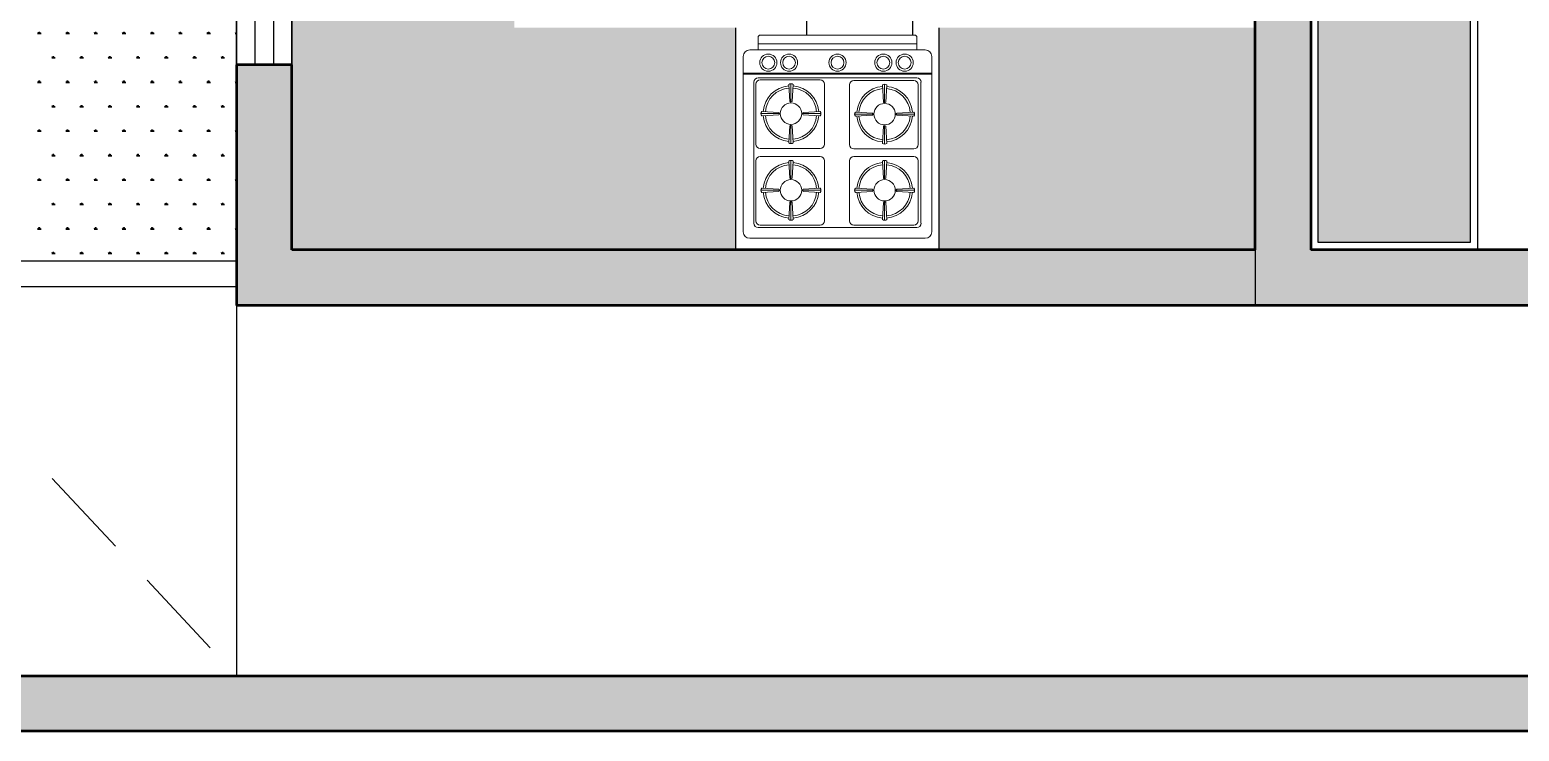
# Model space of a CAD drawing. Header units: millimetres. Extents: x 2999.9 to 3041.9, y 869.6 to 906.3.
# Drawn here: x 3006.212 to 3010.232, y 894.688 to 896.583 of the extents above; entities that cross this region are included whole.
import ezdxf

# ---------------------------------------------------------------- set-up
doc = ezdxf.new("R2010")
doc.units = ezdxf.units.MM
doc.linetypes.add('HIDDEN', pattern=[0.375, 0.25, -0.125])
doc.layers.add('EQUIPO', color=7, linetype='Continuous')
doc.layers.add('mori', color=166, linetype='Continuous', lineweight=30)

msp = doc.modelspace()

# ---------------------------------------------------------------- hatches: boundary and pattern name
h = msp.add_hatch(color=256)
h.dxf.hatch_style = 1
h.set_gradient(color1=(127, 63, 0), color2=(143, 71, 0), one_color=1, tint=0.28, name='CYLINDER')
h.paths.add_polyline_path([(3009.5192, 895.9882), (3009.5192, 896.5882), (3008.6659, 896.5882), (3008.6659, 895.9882)])
h.paths.add_polyline_path([(3008.1174, 895.9882), (3008.1174, 896.5882), (3007.5192, 896.5882), (3007.5192, 897.8455), (3006.9192, 897.8455), (3006.9192, 897.3375), (3006.9192, 896.4882), (3006.9192, 895.9882)])
h = msp.add_hatch(color=256)
h.dxf.hatch_style = 1
h.set_gradient(color1=(127, 63, 0), color2=(143, 71, 0), one_color=1, tint=0.28, name='CYLINDER')
h.paths.add_polyline_path([(3010.0992, 897.253), (3009.6892, 897.253), (3009.6892, 896.0082), (3010.0992, 896.0082)])

# ---------------------------------------------------------------- linework, layer by layer
at = {"color": 251, "linetype": 'Continuous'}
for p, q in [((3008.3092, 896.5682), (3008.3092, 898.7078)), ((3008.5949, 896.5682), (3008.5949, 898.7078))]:
    msp.add_line(p, q, dxfattribs=at)
at = {"color": 253, "linetype": 'HIDDEN', "lineweight": 0}
msp.add_line((3003.9692, 897.8375), (3006.7692, 894.8382), dxfattribs=at)
at = {"color": 41, "lineweight": 30}
for p, q in [((3006.7692, 897.3375), (3006.7692, 896.4882)), ((3006.9192, 897.3375), (3006.9192, 896.4882))]:
    msp.add_line(p, q, dxfattribs=at)
at = {"color": 4}
for p, q in [((3006.8192, 897.3375), (3006.8192, 896.4882)), ((3006.8692, 897.3375), (3006.8692, 896.4882))]:
    msp.add_line(p, q, dxfattribs=at)
for p, q in [((3009.6692, 895.9882), (3009.6692, 897.273)), ((3009.6892, 896.0082), (3009.6892, 897.253)), ((3010.0992, 897.253), (3010.0992, 896.0082)), ((3010.1192, 897.273), (3010.1192, 895.9882)), ((3008.1174, 895.9882), (3008.1174, 896.5882)), ((3008.6659, 895.9882), (3008.6659, 896.5882)), ((3010.0992, 896.0082), (3009.6892, 896.0082)), ((3009.5192, 895.9882), (3009.5192, 895.8382)), ((3010.1192, 895.9882), (3009.6692, 895.9882)), ((3006.7692, 895.8382), (3006.7692, 894.8382))]:
    msp.add_line(p, q)
at = {"color": 76, "linetype": 'Continuous'}
for p, q in [((3006.2327, 896.5725), (3006.2423, 896.5725)), ((3006.2351, 896.5725), (3006.2336, 896.5752)), ((3006.2363, 896.5725), (3006.2363, 896.5764)), ((3006.2375, 896.5725), (3006.2375, 896.5773)), ((3006.2387, 896.5725), (3006.2387, 896.5764)), ((3006.2399, 896.5725), (3006.2414, 896.5752)), ((3006.3089, 896.5725), (3006.3185, 896.5725)), ((3006.3113, 896.5725), (3006.3098, 896.5752)), ((3006.3125, 896.5725), (3006.3125, 896.5764)), ((3006.3137, 896.5725), (3006.3137, 896.5773)), ((3006.3149, 896.5725), (3006.3149, 896.5764)), ((3006.3161, 896.5725), (3006.3176, 896.5752)), ((3006.3851, 896.5725), (3006.3947, 896.5725)), ((3006.3875, 896.5725), (3006.386, 896.5752)), ((3006.3887, 896.5725), (3006.3887, 896.5764)), ((3006.3899, 896.5725), (3006.3899, 896.5773)), ((3006.3911, 896.5725), (3006.3911, 896.5764)), ((3006.3923, 896.5725), (3006.3938, 896.5752)), ((3006.4613, 896.5725), (3006.4709, 896.5725)), ((3006.4637, 896.5725), (3006.4622, 896.5752)), ((3006.4649, 896.5725), (3006.4649, 896.5764)), ((3006.4661, 896.5725), (3006.4661, 896.5773)), ((3006.4673, 896.5725), (3006.4673, 896.5764)), ((3006.4685, 896.5725), (3006.47, 896.5752)), ((3006.5375, 896.5725), (3006.5471, 896.5725)), ((3006.5399, 896.5725), (3006.5384, 896.5752)), ((3006.5411, 896.5725), (3006.5411, 896.5764)), ((3006.5423, 896.5725), (3006.5423, 896.5773)), ((3006.5435, 896.5725), (3006.5435, 896.5764)), ((3006.5447, 896.5725), (3006.5462, 896.5752)), ((3006.6137, 896.5725), (3006.6233, 896.5725)), ((3006.6161, 896.5725), (3006.6146, 896.5752)), ((3006.6173, 896.5725), (3006.6173, 896.5764)), ((3006.6185, 896.5725), (3006.6185, 896.5773)), ((3006.6197, 896.5725), (3006.6197, 896.5764)), ((3006.6209, 896.5725), (3006.6224, 896.5752)), ((3006.6899, 896.5725), (3006.6995, 896.5725)), ((3006.6923, 896.5725), (3006.6908, 896.5752)), ((3006.6935, 896.5725), (3006.6935, 896.5764)), ((3006.6947, 896.5725), (3006.6947, 896.5773)), ((3006.6959, 896.5725), (3006.6959, 896.5764)), ((3006.6971, 896.5725), (3006.6986, 896.5752)), ((3006.7661, 896.5725), (3006.7692, 896.5725)), ((3006.7685, 896.5725), (3006.767, 896.5752)), ((3006.2708, 896.5066), (3006.2804, 896.5066)), ((3006.2732, 896.5066), (3006.2717, 896.5092)), ((3006.2744, 896.5066), (3006.2744, 896.5104)), ((3006.2756, 896.5066), (3006.2756, 896.5113)), ((3006.2768, 896.5066), (3006.2768, 896.5104)), ((3006.278, 896.5066), (3006.2795, 896.5092)), ((3006.347, 896.5066), (3006.3566, 896.5066)), ((3006.3494, 896.5066), (3006.3479, 896.5092)), ((3006.3506, 896.5066), (3006.3506, 896.5104)), ((3006.3518, 896.5066), (3006.3518, 896.5113)), ((3006.353, 896.5066), (3006.353, 896.5104)), ((3006.3542, 896.5066), (3006.3557, 896.5092)), ((3006.4232, 896.5066), (3006.4328, 896.5066)), ((3006.4256, 896.5066), (3006.4241, 896.5092)), ((3006.4268, 896.5066), (3006.4268, 896.5104)), ((3006.428, 896.5066), (3006.428, 896.5113)), ((3006.4292, 896.5066), (3006.4292, 896.5104)), ((3006.4304, 896.5066), (3006.4319, 896.5092)), ((3006.4994, 896.5066), (3006.509, 896.5066)), ((3006.5018, 896.5066), (3006.5003, 896.5092)), ((3006.503, 896.5066), (3006.503, 896.5104)), ((3006.5042, 896.5066), (3006.5042, 896.5113)), ((3006.5054, 896.5066), (3006.5054, 896.5104)), ((3006.5066, 896.5066), (3006.5081, 896.5092)), ((3006.5756, 896.5066), (3006.5852, 896.5066)), ((3006.578, 896.5066), (3006.5765, 896.5092)), ((3006.5792, 896.5066), (3006.5792, 896.5104)), ((3006.5804, 896.5066), (3006.5804, 896.5113)), ((3006.5816, 896.5066), (3006.5816, 896.5104)), ((3006.5828, 896.5066), (3006.5843, 896.5092)), ((3006.6518, 896.5066), (3006.6614, 896.5066)), ((3006.6542, 896.5066), (3006.6527, 896.5092)), ((3006.6554, 896.5066), (3006.6554, 896.5104)), ((3006.6566, 896.5066), (3006.6566, 896.5113)), ((3006.6578, 896.5066), (3006.6578, 896.5104)), ((3006.659, 896.5066), (3006.6605, 896.5092)), ((3006.728, 896.5066), (3006.7376, 896.5066)), ((3006.7304, 896.5066), (3006.7289, 896.5092)), ((3006.7316, 896.5066), (3006.7316, 896.5104)), ((3006.7328, 896.5066), (3006.7328, 896.5113)), ((3006.734, 896.5066), (3006.734, 896.5104)), ((3006.7352, 896.5066), (3006.7367, 896.5092)), ((3006.2327, 896.4406), (3006.2423, 896.4406)), ((3006.2351, 896.4406), (3006.2336, 896.4432)), ((3006.2363, 896.4406), (3006.2363, 896.4444)), ((3006.2375, 896.4406), (3006.2375, 896.4453)), ((3006.2387, 896.4406), (3006.2387, 896.4444)), ((3006.2399, 896.4406), (3006.2414, 896.4432)), ((3006.3089, 896.4406), (3006.3185, 896.4406)), ((3006.3113, 896.4406), (3006.3098, 896.4432)), ((3006.3125, 896.4406), (3006.3125, 896.4444)), ((3006.3137, 896.4406), (3006.3137, 896.4453)), ((3006.3149, 896.4406), (3006.3149, 896.4444)), ((3006.3161, 896.4406), (3006.3176, 896.4432)), ((3006.3851, 896.4406), (3006.3947, 896.4406)), ((3006.3875, 896.4406), (3006.386, 896.4432)), ((3006.3887, 896.4406), (3006.3887, 896.4444)), ((3006.3899, 896.4406), (3006.3899, 896.4453)), ((3006.3911, 896.4406), (3006.3911, 896.4444)), ((3006.3923, 896.4406), (3006.3938, 896.4432)), ((3006.4613, 896.4406), (3006.4709, 896.4406)), ((3006.4637, 896.4406), (3006.4622, 896.4432)), ((3006.4649, 896.4406), (3006.4649, 896.4444)), ((3006.4661, 896.4406), (3006.4661, 896.4453)), ((3006.4673, 896.4406), (3006.4673, 896.4444)), ((3006.4685, 896.4406), (3006.47, 896.4432)), ((3006.5375, 896.4406), (3006.5471, 896.4406)), ((3006.5399, 896.4406), (3006.5384, 896.4432)), ((3006.5411, 896.4406), (3006.5411, 896.4444)), ((3006.5423, 896.4406), (3006.5423, 896.4453)), ((3006.5435, 896.4406), (3006.5435, 896.4444)), ((3006.5447, 896.4406), (3006.5462, 896.4432)), ((3006.6137, 896.4406), (3006.6233, 896.4406)), ((3006.6161, 896.4406), (3006.6146, 896.4432)), ((3006.6173, 896.4406), (3006.6173, 896.4444)), ((3006.6185, 896.4406), (3006.6185, 896.4453)), ((3006.6197, 896.4406), (3006.6197, 896.4444)), ((3006.6209, 896.4406), (3006.6224, 896.4432)), ((3006.6899, 896.4406), (3006.6995, 896.4406)), ((3006.6923, 896.4406), (3006.6908, 896.4432)), ((3006.6935, 896.4406), (3006.6935, 896.4444)), ((3006.6947, 896.4406), (3006.6947, 896.4453)), ((3006.6959, 896.4406), (3006.6959, 896.4444)), ((3006.6971, 896.4406), (3006.6986, 896.4432)), ((3006.7661, 896.4406), (3006.7692, 896.4406)), ((3006.7685, 896.4406), (3006.767, 896.4432)), ((3006.2708, 896.3746), (3006.2804, 896.3746)), ((3006.2732, 896.3746), (3006.2717, 896.3772)), ((3006.2744, 896.3746), (3006.2744, 896.3784)), ((3006.2756, 896.3746), (3006.2756, 896.3793)), ((3006.2768, 896.3746), (3006.2768, 896.3784)), ((3006.278, 896.3746), (3006.2795, 896.3772)), ((3006.347, 896.3746), (3006.3566, 896.3746)), ((3006.3494, 896.3746), (3006.3479, 896.3772)), ((3006.3506, 896.3746), (3006.3506, 896.3784)), ((3006.3518, 896.3746), (3006.3518, 896.3793)), ((3006.353, 896.3746), (3006.353, 896.3784)), ((3006.3542, 896.3746), (3006.3557, 896.3772)), ((3006.4232, 896.3746), (3006.4328, 896.3746)), ((3006.4256, 896.3746), (3006.4241, 896.3772)), ((3006.4268, 896.3746), (3006.4268, 896.3784)), ((3006.428, 896.3746), (3006.428, 896.3793)), ((3006.4292, 896.3746), (3006.4292, 896.3784)), ((3006.4304, 896.3746), (3006.4319, 896.3772)), ((3006.4994, 896.3746), (3006.509, 896.3746)), ((3006.5018, 896.3746), (3006.5003, 896.3772)), ((3006.503, 896.3746), (3006.503, 896.3784)), ((3006.5042, 896.3746), (3006.5042, 896.3793)), ((3006.5054, 896.3746), (3006.5054, 896.3784)), ((3006.5066, 896.3746), (3006.5081, 896.3772)), ((3006.5756, 896.3746), (3006.5852, 896.3746)), ((3006.578, 896.3746), (3006.5765, 896.3772)), ((3006.5792, 896.3746), (3006.5792, 896.3784)), ((3006.5804, 896.3746), (3006.5804, 896.3793)), ((3006.5816, 896.3746), (3006.5816, 896.3784)), ((3006.5828, 896.3746), (3006.5843, 896.3772)), ((3006.6518, 896.3746), (3006.6614, 896.3746)), ((3006.6542, 896.3746), (3006.6527, 896.3772)), ((3006.6554, 896.3746), (3006.6554, 896.3784)), ((3006.6566, 896.3746), (3006.6566, 896.3793)), ((3006.6578, 896.3746), (3006.6578, 896.3784)), ((3006.659, 896.3746), (3006.6605, 896.3772)), ((3006.728, 896.3746), (3006.7376, 896.3746)), ((3006.7304, 896.3746), (3006.7289, 896.3772)), ((3006.7316, 896.3746), (3006.7316, 896.3784)), ((3006.7328, 896.3746), (3006.7328, 896.3793)), ((3006.734, 896.3746), (3006.734, 896.3784)), ((3006.7352, 896.3746), (3006.7367, 896.3772)), ((3006.2327, 896.3086), (3006.2423, 896.3086)), ((3006.2351, 896.3086), (3006.2336, 896.3112)), ((3006.2363, 896.3086), (3006.2363, 896.3124)), ((3006.2375, 896.3086), (3006.2375, 896.3133)), ((3006.2387, 896.3086), (3006.2387, 896.3124)), ((3006.2399, 896.3086), (3006.2414, 896.3112)), ((3006.3089, 896.3086), (3006.3185, 896.3086)), ((3006.3113, 896.3086), (3006.3098, 896.3112)), ((3006.3125, 896.3086), (3006.3125, 896.3124)), ((3006.3137, 896.3086), (3006.3137, 896.3133)), ((3006.3149, 896.3086), (3006.3149, 896.3124)), ((3006.3161, 896.3086), (3006.3176, 896.3112)), ((3006.3851, 896.3086), (3006.3947, 896.3086)), ((3006.3875, 896.3086), (3006.386, 896.3112)), ((3006.3887, 896.3086), (3006.3887, 896.3124)), ((3006.3899, 896.3086), (3006.3899, 896.3133)), ((3006.3911, 896.3086), (3006.3911, 896.3124)), ((3006.3923, 896.3086), (3006.3938, 896.3112)), ((3006.4613, 896.3086), (3006.4709, 896.3086)), ((3006.4637, 896.3086), (3006.4622, 896.3112)), ((3006.4649, 896.3086), (3006.4649, 896.3124)), ((3006.4661, 896.3086), (3006.4661, 896.3133)), ((3006.4673, 896.3086), (3006.4673, 896.3124)), ((3006.4685, 896.3086), (3006.47, 896.3112)), ((3006.5375, 896.3086), (3006.5471, 896.3086)), ((3006.5399, 896.3086), (3006.5384, 896.3112)), ((3006.5411, 896.3086), (3006.5411, 896.3124)), ((3006.5423, 896.3086), (3006.5423, 896.3133)), ((3006.5435, 896.3086), (3006.5435, 896.3124)), ((3006.5447, 896.3086), (3006.5462, 896.3112)), ((3006.6137, 896.3086), (3006.6233, 896.3086)), ((3006.6161, 896.3086), (3006.6146, 896.3112)), ((3006.6173, 896.3086), (3006.6173, 896.3124)), ((3006.6185, 896.3086), (3006.6185, 896.3133)), ((3006.6197, 896.3086), (3006.6197, 896.3124)), ((3006.6209, 896.3086), (3006.6224, 896.3112)), ((3006.6899, 896.3086), (3006.6995, 896.3086)), ((3006.6923, 896.3086), (3006.6908, 896.3112)), ((3006.6935, 896.3086), (3006.6935, 896.3124)), ((3006.6947, 896.3086), (3006.6947, 896.3133)), ((3006.6959, 896.3086), (3006.6959, 896.3124)), ((3006.6971, 896.3086), (3006.6986, 896.3112)), ((3006.7661, 896.3086), (3006.7692, 896.3086)), ((3006.7685, 896.3086), (3006.767, 896.3112)), ((3006.2708, 896.2426), (3006.2804, 896.2426)), ((3006.2732, 896.2426), (3006.2717, 896.2452)), ((3006.2744, 896.2426), (3006.2744, 896.2464)), ((3006.2756, 896.2426), (3006.2756, 896.2474)), ((3006.2768, 896.2426), (3006.2768, 896.2464)), ((3006.278, 896.2426), (3006.2795, 896.2452)), ((3006.347, 896.2426), (3006.3566, 896.2426)), ((3006.3494, 896.2426), (3006.3479, 896.2452)), ((3006.3506, 896.2426), (3006.3506, 896.2464)), ((3006.3518, 896.2426), (3006.3518, 896.2474)), ((3006.353, 896.2426), (3006.353, 896.2464)), ((3006.3542, 896.2426), (3006.3557, 896.2452)), ((3006.4232, 896.2426), (3006.4328, 896.2426)), ((3006.4256, 896.2426), (3006.4241, 896.2452)), ((3006.4268, 896.2426), (3006.4268, 896.2464)), ((3006.428, 896.2426), (3006.428, 896.2474)), ((3006.4292, 896.2426), (3006.4292, 896.2464)), ((3006.4304, 896.2426), (3006.4319, 896.2452)), ((3006.4994, 896.2426), (3006.509, 896.2426)), ((3006.5018, 896.2426), (3006.5003, 896.2452)), ((3006.503, 896.2426), (3006.503, 896.2464)), ((3006.5042, 896.2426), (3006.5042, 896.2474)), ((3006.5054, 896.2426), (3006.5054, 896.2464)), ((3006.5066, 896.2426), (3006.5081, 896.2452)), ((3006.5756, 896.2426), (3006.5852, 896.2426)), ((3006.578, 896.2426), (3006.5765, 896.2452)), ((3006.5792, 896.2426), (3006.5792, 896.2464)), ((3006.5804, 896.2426), (3006.5804, 896.2474)), ((3006.5816, 896.2426), (3006.5816, 896.2464)), ((3006.5828, 896.2426), (3006.5843, 896.2452)), ((3006.6518, 896.2426), (3006.6614, 896.2426)), ((3006.6542, 896.2426), (3006.6527, 896.2452)), ((3006.6554, 896.2426), (3006.6554, 896.2464)), ((3006.6566, 896.2426), (3006.6566, 896.2474)), ((3006.6578, 896.2426), (3006.6578, 896.2464)), ((3006.659, 896.2426), (3006.6605, 896.2452)), ((3006.728, 896.2426), (3006.7376, 896.2426)), ((3006.7304, 896.2426), (3006.7289, 896.2452)), ((3006.7316, 896.2426), (3006.7316, 896.2464)), ((3006.7328, 896.2426), (3006.7328, 896.2474)), ((3006.734, 896.2426), (3006.734, 896.2464)), ((3006.7352, 896.2426), (3006.7367, 896.2452)), ((3006.2327, 896.1766), (3006.2423, 896.1766)), ((3006.2351, 896.1766), (3006.2336, 896.1792)), ((3006.2363, 896.1766), (3006.2363, 896.1804)), ((3006.2375, 896.1766), (3006.2375, 896.1814)), ((3006.2387, 896.1766), (3006.2387, 896.1804)), ((3006.2399, 896.1766), (3006.2414, 896.1792)), ((3006.3089, 896.1766), (3006.3185, 896.1766)), ((3006.3113, 896.1766), (3006.3098, 896.1792)), ((3006.3125, 896.1766), (3006.3125, 896.1804)), ((3006.3137, 896.1766), (3006.3137, 896.1814)), ((3006.3149, 896.1766), (3006.3149, 896.1804)), ((3006.3161, 896.1766), (3006.3176, 896.1792)), ((3006.3851, 896.1766), (3006.3947, 896.1766)), ((3006.3875, 896.1766), (3006.386, 896.1792)), ((3006.3887, 896.1766), (3006.3887, 896.1804)), ((3006.3899, 896.1766), (3006.3899, 896.1814)), ((3006.3911, 896.1766), (3006.3911, 896.1804)), ((3006.3923, 896.1766), (3006.3938, 896.1792)), ((3006.4613, 896.1766), (3006.4709, 896.1766)), ((3006.4637, 896.1766), (3006.4622, 896.1792)), ((3006.4649, 896.1766), (3006.4649, 896.1804)), ((3006.4661, 896.1766), (3006.4661, 896.1814)), ((3006.4673, 896.1766), (3006.4673, 896.1804)), ((3006.4685, 896.1766), (3006.47, 896.1792)), ((3006.5375, 896.1766), (3006.5471, 896.1766)), ((3006.5399, 896.1766), (3006.5384, 896.1792)), ((3006.5411, 896.1766), (3006.5411, 896.1804)), ((3006.5423, 896.1766), (3006.5423, 896.1814)), ((3006.5435, 896.1766), (3006.5435, 896.1804)), ((3006.5447, 896.1766), (3006.5462, 896.1792)), ((3006.6137, 896.1766), (3006.6233, 896.1766)), ((3006.6161, 896.1766), (3006.6146, 896.1792)), ((3006.6173, 896.1766), (3006.6173, 896.1804)), ((3006.6185, 896.1766), (3006.6185, 896.1814)), ((3006.6197, 896.1766), (3006.6197, 896.1804)), ((3006.6209, 896.1766), (3006.6224, 896.1792)), ((3006.6899, 896.1766), (3006.6995, 896.1766)), ((3006.6923, 896.1766), (3006.6908, 896.1792)), ((3006.6935, 896.1766), (3006.6935, 896.1804)), ((3006.6947, 896.1766), (3006.6947, 896.1814)), ((3006.6959, 896.1766), (3006.6959, 896.1804)), ((3006.6971, 896.1766), (3006.6986, 896.1792)), ((3006.7661, 896.1766), (3006.7692, 896.1766)), ((3006.7685, 896.1766), (3006.767, 896.1792)), ((3006.2756, 896.1106), (3006.2756, 896.1154)), ((3006.3518, 896.1106), (3006.3518, 896.1154)), ((3006.428, 896.1106), (3006.428, 896.1154)), ((3006.5042, 896.1106), (3006.5042, 896.1154)), ((3006.5804, 896.1106), (3006.5804, 896.1154)), ((3006.6566, 896.1106), (3006.6566, 896.1154)), ((3006.7328, 896.1106), (3006.7328, 896.1154)), ((3006.2708, 896.1106), (3006.2804, 896.1106)), ((3006.2732, 896.1106), (3006.2717, 896.1132)), ((3006.2744, 896.1106), (3006.2744, 896.1144)), ((3006.2768, 896.1106), (3006.2768, 896.1144)), ((3006.278, 896.1106), (3006.2795, 896.1133)), ((3006.347, 896.1106), (3006.3566, 896.1106)), ((3006.3494, 896.1106), (3006.3479, 896.1132)), ((3006.3506, 896.1106), (3006.3506, 896.1144)), ((3006.353, 896.1106), (3006.353, 896.1144)), ((3006.3542, 896.1106), (3006.3557, 896.1133)), ((3006.4232, 896.1106), (3006.4328, 896.1106)), ((3006.4256, 896.1106), (3006.4241, 896.1132)), ((3006.4268, 896.1106), (3006.4268, 896.1144)), ((3006.4292, 896.1106), (3006.4292, 896.1144)), ((3006.4304, 896.1106), (3006.4319, 896.1133)), ((3006.4994, 896.1106), (3006.509, 896.1106)), ((3006.5018, 896.1106), (3006.5003, 896.1132)), ((3006.503, 896.1106), (3006.503, 896.1144)), ((3006.5054, 896.1106), (3006.5054, 896.1144)), ((3006.5066, 896.1106), (3006.5081, 896.1133)), ((3006.5756, 896.1106), (3006.5852, 896.1106)), ((3006.578, 896.1106), (3006.5765, 896.1132)), ((3006.5792, 896.1106), (3006.5792, 896.1144)), ((3006.5816, 896.1106), (3006.5816, 896.1144)), ((3006.5828, 896.1106), (3006.5843, 896.1133)), ((3006.6518, 896.1106), (3006.6614, 896.1106)), ((3006.6542, 896.1106), (3006.6527, 896.1132)), ((3006.6554, 896.1106), (3006.6554, 896.1144)), ((3006.6578, 896.1106), (3006.6578, 896.1144)), ((3006.659, 896.1106), (3006.6605, 896.1133)), ((3006.728, 896.1106), (3006.7376, 896.1106)), ((3006.7304, 896.1106), (3006.7289, 896.1132)), ((3006.7316, 896.1106), (3006.7316, 896.1144)), ((3006.734, 896.1106), (3006.734, 896.1144)), ((3006.7352, 896.1106), (3006.7367, 896.1133)), ((3006.2327, 896.0446), (3006.2423, 896.0446)), ((3006.2351, 896.0446), (3006.2336, 896.0473)), ((3006.2363, 896.0446), (3006.2363, 896.0484)), ((3006.2375, 896.0446), (3006.2375, 896.0494)), ((3006.2387, 896.0446), (3006.2387, 896.0484)), ((3006.2399, 896.0446), (3006.2414, 896.0473)), ((3006.3089, 896.0446), (3006.3185, 896.0446)), ((3006.3113, 896.0446), (3006.3098, 896.0473)), ((3006.3125, 896.0446), (3006.3125, 896.0484)), ((3006.3137, 896.0446), (3006.3137, 896.0494)), ((3006.3149, 896.0446), (3006.3149, 896.0484)), ((3006.3161, 896.0446), (3006.3176, 896.0473)), ((3006.3851, 896.0446), (3006.3947, 896.0446)), ((3006.3875, 896.0446), (3006.386, 896.0473)), ((3006.3887, 896.0446), (3006.3887, 896.0484)), ((3006.3899, 896.0446), (3006.3899, 896.0494)), ((3006.3911, 896.0446), (3006.3911, 896.0484)), ((3006.3923, 896.0446), (3006.3938, 896.0473)), ((3006.4613, 896.0446), (3006.4709, 896.0446)), ((3006.4637, 896.0446), (3006.4622, 896.0473)), ((3006.4649, 896.0446), (3006.4649, 896.0484)), ((3006.4661, 896.0446), (3006.4661, 896.0494)), ((3006.4673, 896.0446), (3006.4673, 896.0484)), ((3006.4685, 896.0446), (3006.47, 896.0473)), ((3006.5375, 896.0446), (3006.5471, 896.0446)), ((3006.5399, 896.0446), (3006.5384, 896.0473)), ((3006.5411, 896.0446), (3006.5411, 896.0484)), ((3006.5423, 896.0446), (3006.5423, 896.0494)), ((3006.5435, 896.0446), (3006.5435, 896.0484)), ((3006.5447, 896.0446), (3006.5462, 896.0473)), ((3006.6137, 896.0446), (3006.6233, 896.0446)), ((3006.6161, 896.0446), (3006.6146, 896.0473)), ((3006.6173, 896.0446), (3006.6173, 896.0484)), ((3006.6185, 896.0446), (3006.6185, 896.0494)), ((3006.6197, 896.0446), (3006.6197, 896.0484)), ((3006.6209, 896.0446), (3006.6224, 896.0473)), ((3006.6899, 896.0446), (3006.6995, 896.0446)), ((3006.6923, 896.0446), (3006.6908, 896.0473)), ((3006.6935, 896.0446), (3006.6935, 896.0484)), ((3006.6947, 896.0446), (3006.6947, 896.0494)), ((3006.6959, 896.0446), (3006.6959, 896.0484)), ((3006.6971, 896.0446), (3006.6986, 896.0473)), ((3006.7661, 896.0446), (3006.7692, 896.0446)), ((3006.7685, 896.0446), (3006.767, 896.0473)), ((3006.2708, 895.9786), (3006.2804, 895.9786)), ((3006.2732, 895.9786), (3006.2717, 895.9813)), ((3006.2744, 895.9786), (3006.2744, 895.9824)), ((3006.2756, 895.9786), (3006.2756, 895.9834)), ((3006.2768, 895.9786), (3006.2768, 895.9824)), ((3006.278, 895.9786), (3006.2795, 895.9813)), ((3006.347, 895.9786), (3006.3566, 895.9786)), ((3006.3494, 895.9786), (3006.3479, 895.9813)), ((3006.3506, 895.9786), (3006.3506, 895.9824)), ((3006.3518, 895.9786), (3006.3518, 895.9834)), ((3006.353, 895.9786), (3006.353, 895.9824)), ((3006.3542, 895.9786), (3006.3557, 895.9813)), ((3006.4232, 895.9786), (3006.4328, 895.9786)), ((3006.4256, 895.9786), (3006.4241, 895.9813)), ((3006.4268, 895.9786), (3006.4268, 895.9824)), ((3006.428, 895.9786), (3006.428, 895.9834)), ((3006.4292, 895.9786), (3006.4292, 895.9824)), ((3006.4304, 895.9786), (3006.4319, 895.9813)), ((3006.4994, 895.9786), (3006.509, 895.9786)), ((3006.5018, 895.9786), (3006.5003, 895.9813)), ((3006.503, 895.9786), (3006.503, 895.9824)), ((3006.5042, 895.9786), (3006.5042, 895.9834)), ((3006.5054, 895.9786), (3006.5054, 895.9824)), ((3006.5066, 895.9786), (3006.5081, 895.9813)), ((3006.5756, 895.9786), (3006.5852, 895.9786)), ((3006.578, 895.9786), (3006.5765, 895.9813)), ((3006.5792, 895.9786), (3006.5792, 895.9824)), ((3006.5804, 895.9786), (3006.5804, 895.9834)), ((3006.5816, 895.9786), (3006.5816, 895.9824)), ((3006.5828, 895.9786), (3006.5843, 895.9813)), ((3006.6518, 895.9786), (3006.6614, 895.9786)), ((3006.6542, 895.9786), (3006.6527, 895.9813)), ((3006.6554, 895.9786), (3006.6554, 895.9824)), ((3006.6566, 895.9786), (3006.6566, 895.9834)), ((3006.6578, 895.9786), (3006.6578, 895.9824)), ((3006.659, 895.9786), (3006.6605, 895.9813)), ((3006.728, 895.9786), (3006.7376, 895.9786)), ((3006.7304, 895.9786), (3006.7289, 895.9813)), ((3006.7316, 895.9786), (3006.7316, 895.9824)), ((3006.7328, 895.9786), (3006.7328, 895.9834)), ((3006.734, 895.9786), (3006.734, 895.9824)), ((3006.7352, 895.9786), (3006.7367, 895.9813))]:
    msp.add_line(p, q, dxfattribs=at)
at = {"color": 30}
for p, q in [((3006.7692, 895.9582), (3003.8192, 895.9582)), ((3006.7692, 895.8882), (3003.8192, 895.8882))]:
    msp.add_line(p, q, dxfattribs=at)
at = {"linetype": 'Continuous'}
for points in [[(3009.5192, 895.8382), (3009.5192, 897.423), (3009.6692, 895.8382)], [(3009.6692, 895.8382), (3009.5192, 897.423), (3009.6692, 895.9882)], [(3009.6692, 895.9882), (3009.5192, 897.423), (3009.6692, 897.273)], [(3006.7692, 895.8382), (3006.7692, 896.4882), (3006.9192, 895.8382)], [(3006.9192, 895.9882), (3006.7692, 896.4882), (3006.9192, 896.4882)], [(3006.9192, 895.8382), (3006.7692, 896.4882), (3006.9192, 895.9882)], [(3006.9192, 895.8382), (3006.9192, 895.9882), (3009.5192, 895.8382)], [(3009.5192, 895.8382), (3006.9192, 895.9882), (3009.5192, 895.9882)], [(3009.6692, 895.8382), (3009.6692, 895.9882), (3012.5692, 895.8382)], [(3012.5692, 895.8382), (3009.6692, 895.9882), (3012.5692, 895.9882)], [(3003.8192, 894.6882), (3003.8192, 894.8382), (3024.4192, 894.6882)], [(3024.4192, 894.6882), (3003.8192, 894.8382), (3024.4192, 894.8382)]]:
    msp.add_solid(points, dxfattribs=at)
at = {"layer": 'EQUIPO', "color": 7, "lineweight": 0}
for p, q in [((3008.1774, 896.5624), (3008.1774, 896.5281)), ((3008.6001, 896.5682), (3008.1832, 896.5682)), ((3008.6059, 896.5281), (3008.6059, 896.5624)), ((3008.1547, 896.5281), (3008.6286, 896.5281)), ((3008.6059, 896.5451), (3008.1774, 896.5451)), ((3008.1374, 896.0369), (3008.1374, 896.5108)), ((3008.6459, 896.5108), (3008.6459, 896.0369)), ((3008.6459, 896.4653), (3008.1374, 896.4653)), ((3008.6459, 896.4624), (3008.1374, 896.4624)), ((3008.1663, 896.06), (3008.1663, 896.4414)), ((3008.1778, 896.453), (3008.6055, 896.453)), ((3008.1831, 896.4472), (3008.3449, 896.4472)), ((3008.2661, 896.4351), (3008.2661, 896.4371)), ((3008.4358, 896.4458), (3008.5976, 896.4458)), ((3008.617, 896.4414), (3008.617, 896.06)), ((3008.1715, 896.2739), (3008.1715, 896.4357)), ((3008.2603, 896.4351), (3008.2632, 896.3889)), ((3008.2661, 896.4351), (3008.2661, 896.3874)), ((3008.2718, 896.4351), (3008.269, 896.3889)), ((3008.3564, 896.2739), (3008.3564, 896.4357)), ((3008.4242, 896.2725), (3008.4242, 896.4343)), ((3008.513, 896.4337), (3008.5159, 896.3875)), ((3008.5188, 896.4337), (3008.5188, 896.4357)), ((3008.5188, 896.4337), (3008.5188, 896.386)), ((3008.5246, 896.4337), (3008.5217, 896.3875)), ((3008.6092, 896.2725), (3008.6092, 896.4343)), ((3008.1871, 896.3562), (3008.1852, 896.3562)), ((3008.1871, 896.3619), (3008.2334, 896.3591)), ((3008.1871, 896.3562), (3008.2349, 896.3562)), ((3008.345, 896.3562), (3008.2973, 896.3562)), ((3008.345, 896.3619), (3008.2988, 896.3591)), ((3008.345, 896.3562), (3008.347, 896.3562)), ((3008.4399, 896.3606), (3008.4861, 896.3577)), ((3008.5977, 896.3606), (3008.5515, 896.3577)), ((3008.1871, 896.3504), (3008.2334, 896.3533)), ((3008.2603, 896.2772), (3008.2632, 896.3235)), ((3008.2661, 896.2772), (3008.2661, 896.325)), ((3008.2718, 896.2772), (3008.269, 896.3235)), ((3008.345, 896.3504), (3008.2988, 896.3533)), ((3008.4399, 896.3548), (3008.4379, 896.3548)), ((3008.4399, 896.3548), (3008.4876, 896.3548)), ((3008.4399, 896.349), (3008.4861, 896.3519)), ((3008.513, 896.2759), (3008.5159, 896.3221)), ((3008.5188, 896.2759), (3008.5188, 896.3236)), ((3008.5246, 896.2759), (3008.5217, 896.3221)), ((3008.5977, 896.3548), (3008.55, 896.3548)), ((3008.5977, 896.349), (3008.5515, 896.3519)), ((3008.5977, 896.3548), (3008.5997, 896.3548)), ((3008.2661, 896.2772), (3008.2661, 896.2753)), ((3008.5188, 896.2759), (3008.5188, 896.2739)), ((3008.1831, 896.2623), (3008.3449, 896.2623)), ((3008.1831, 896.2403), (3008.3449, 896.2403)), ((3008.4358, 896.2609), (3008.5976, 896.2609)), ((3008.4358, 896.2403), (3008.5976, 896.2403)), ((3008.1715, 896.0669), (3008.1715, 896.2287)), ((3008.2603, 896.2281), (3008.2632, 896.1819)), ((3008.2661, 896.2281), (3008.2661, 896.2301)), ((3008.2661, 896.2281), (3008.2661, 896.1804)), ((3008.2718, 896.2281), (3008.269, 896.1819)), ((3008.3564, 896.0669), (3008.3564, 896.2287)), ((3008.4242, 896.0669), (3008.4242, 896.2287)), ((3008.513, 896.2281), (3008.5159, 896.1819)), ((3008.5188, 896.2281), (3008.5188, 896.2301)), ((3008.5188, 896.2281), (3008.5188, 896.1804)), ((3008.5246, 896.2281), (3008.5217, 896.1819)), ((3008.6092, 896.0669), (3008.6092, 896.2287)), ((3008.1871, 896.155), (3008.2334, 896.1521)), ((3008.345, 896.155), (3008.2988, 896.1521)), ((3008.4399, 896.155), (3008.4861, 896.1521)), ((3008.5977, 896.155), (3008.5515, 896.1521)), ((3008.1871, 896.1492), (3008.1852, 896.1492)), ((3008.1871, 896.1492), (3008.2349, 896.1492)), ((3008.1871, 896.1434), (3008.2334, 896.1463)), ((3008.2603, 896.0703), (3008.2632, 896.1165)), ((3008.2661, 896.0703), (3008.2661, 896.118)), ((3008.2718, 896.0703), (3008.269, 896.1165)), ((3008.345, 896.1492), (3008.2973, 896.1492)), ((3008.345, 896.1434), (3008.2988, 896.1463)), ((3008.345, 896.1492), (3008.347, 896.1492)), ((3008.4399, 896.1492), (3008.4379, 896.1492)), ((3008.4399, 896.1492), (3008.4876, 896.1492)), ((3008.4399, 896.1434), (3008.4861, 896.1463)), ((3008.513, 896.0703), (3008.5159, 896.1165)), ((3008.5188, 896.0703), (3008.5188, 896.118)), ((3008.5246, 896.0703), (3008.5217, 896.1165)), ((3008.5977, 896.1492), (3008.55, 896.1492)), ((3008.5977, 896.1434), (3008.5515, 896.1463)), ((3008.5977, 896.1492), (3008.5997, 896.1492)), ((3008.6055, 896.0485), (3008.1778, 896.0485)), ((3008.1831, 896.0553), (3008.3449, 896.0553)), ((3008.2661, 896.0703), (3008.2661, 896.0683)), ((3008.4358, 896.0553), (3008.5976, 896.0553)), ((3008.5188, 896.0703), (3008.5188, 896.0683)), ((3008.6286, 896.0196), (3008.1547, 896.0196))]:
    msp.add_line(p, q, dxfattribs=at)
for centre, radius in [((3008.2049, 896.4939), 0.0231), ((3008.261, 896.4939), 0.0231), ((3008.3917, 896.4939), 0.0231), ((3008.5155, 896.4939), 0.0231), ((3008.573, 896.4939), 0.0231), ((3008.2049, 896.4939), 0.0173), ((3008.261, 896.4939), 0.0173), ((3008.3917, 896.4939), 0.0173), ((3008.5155, 896.4939), 0.0173), ((3008.573, 896.4939), 0.0173), ((3008.2661, 896.3562), 0.0289), ((3008.5188, 896.3548), 0.0289), ((3008.2661, 896.1492), 0.0289), ((3008.5188, 896.1492), 0.0289)]:
    msp.add_circle(centre, radius, dxfattribs=at)
for centre, radius, start, end in [((3008.1832, 896.5624), 0.00578, 90, 180), ((3008.6001, 896.5624), 0.00578, 0, 90), ((3008.1547, 896.5108), 0.0173, 90, 180), ((3008.6286, 896.5108), 0.0173, 0, 90), ((3008.1778, 896.4414), 0.0116, 90, 180), ((3008.1831, 896.4357), 0.0116, 90, 180), ((3008.2661, 896.4276), 0.00946, 52.346, 127.654), ((3008.3449, 896.4357), 0.0116, 0, 90), ((3008.4358, 896.4343), 0.0116, 90, 180), ((3008.5976, 896.4343), 0.0116, 0, 90), ((3008.6055, 896.4414), 0.0116, 0, 90), ((3008.2661, 896.3562), 0.0751, 94.2199, 175.7801), ((3008.2661, 896.3562), 0.0693, 94.2736, 175.7264), ((3008.2661, 896.3562), 0.0693, 4.2736, 85.7264), ((3008.2661, 896.3562), 0.0751, 4.2199, 85.7801), ((3008.5188, 896.3548), 0.0751, 94.2199, 175.7801), ((3008.5188, 896.3548), 0.0693, 94.2736, 175.7264), ((3008.5188, 896.4262), 0.00946, 52.346, 127.654), ((3008.5188, 896.3548), 0.0693, 4.2736, 85.7264), ((3008.5188, 896.3548), 0.0751, 4.2199, 85.7801), ((3008.1946, 896.3562), 0.00946, 142.346, 217.654), ((3008.2314, 896.3562), 0.00352, 304.85, 55.15), ((3008.2661, 896.3909), 0.00352, 214.85, 325.15), ((3008.3008, 896.3562), 0.00352, 124.85, 235.15), ((3008.3375, 896.3562), 0.00946, 322.346, 37.654), ((3008.4473, 896.3548), 0.00946, 142.346, 217.654), ((3008.4841, 896.3548), 0.00352, 304.85, 55.15), ((3008.5188, 896.3895), 0.00352, 214.85, 325.15), ((3008.5535, 896.3548), 0.00352, 124.85, 235.15), ((3008.5902, 896.3548), 0.00946, 322.346, 37.654), ((3008.2661, 896.3562), 0.0751, 184.2199, 265.7801), ((3008.2661, 896.3562), 0.0693, 184.2736, 265.7264), ((3008.2661, 896.3215), 0.00352, 34.85, 145.15), ((3008.2661, 896.3562), 0.0693, 274.2736, 355.7264), ((3008.2661, 896.3562), 0.0751, 274.2199, 355.7801), ((3008.5188, 896.3548), 0.0751, 184.2199, 265.7801), ((3008.5188, 896.3548), 0.0693, 184.2736, 265.7264), ((3008.5188, 896.3201), 0.00352, 34.85, 145.15), ((3008.5188, 896.3548), 0.0693, 274.2736, 355.7264), ((3008.5188, 896.3548), 0.0751, 274.2199, 355.7801), ((3008.2661, 896.2847), 0.00946, 232.346, 307.654), ((3008.5188, 896.2833), 0.00946, 232.346, 307.654), ((3008.1831, 896.2739), 0.0116, 180, 270), ((3008.1831, 896.2287), 0.0116, 90, 180), ((3008.3449, 896.2739), 0.0116, 270, 0), ((3008.3449, 896.2287), 0.0116, 0, 90), ((3008.4358, 896.2725), 0.0116, 180, 270), ((3008.4358, 896.2287), 0.0116, 90, 180), ((3008.5976, 896.2725), 0.0116, 270, 0), ((3008.5976, 896.2287), 0.0116, 0, 90), ((3008.2661, 896.1492), 0.0751, 94.2199, 175.7801), ((3008.2661, 896.1492), 0.0693, 94.2736, 175.7264), ((3008.2661, 896.2206), 0.00946, 52.346, 127.654), ((3008.2661, 896.1492), 0.0693, 4.2736, 85.7264), ((3008.2661, 896.1492), 0.0751, 4.2199, 85.7801), ((3008.5188, 896.1492), 0.0751, 94.2199, 175.7801), ((3008.5188, 896.1492), 0.0693, 94.2736, 175.7264), ((3008.5188, 896.2206), 0.00946, 52.346, 127.654), ((3008.5188, 896.1492), 0.0693, 4.2736, 85.7264), ((3008.5188, 896.1492), 0.0751, 4.2199, 85.7801), ((3008.1946, 896.1492), 0.00946, 142.346, 217.654), ((3008.2661, 896.1839), 0.00352, 214.85, 325.15), ((3008.3375, 896.1492), 0.00946, 322.346, 37.654), ((3008.4473, 896.1492), 0.00946, 142.346, 217.654), ((3008.5188, 896.1839), 0.00352, 214.85, 325.15), ((3008.5902, 896.1492), 0.00946, 322.346, 37.654), ((3008.2661, 896.1492), 0.0751, 184.2199, 265.7801), ((3008.2661, 896.1492), 0.0693, 184.2736, 265.7264), ((3008.2314, 896.1492), 0.00352, 304.85, 55.15), ((3008.2661, 896.1145), 0.00352, 34.85, 145.15), ((3008.2661, 896.1492), 0.0693, 274.2736, 355.7264), ((3008.2661, 896.1492), 0.0751, 274.2199, 355.7801), ((3008.3008, 896.1492), 0.00352, 124.85, 235.15), ((3008.5188, 896.1492), 0.0751, 184.2199, 265.7801), ((3008.5188, 896.1492), 0.0693, 184.2736, 265.7264), ((3008.4841, 896.1492), 0.00352, 304.85, 55.15), ((3008.5188, 896.1145), 0.00352, 34.85, 145.15), ((3008.5188, 896.1492), 0.0693, 274.2736, 355.7264), ((3008.5188, 896.1492), 0.0751, 274.2199, 355.7801), ((3008.5535, 896.1492), 0.00352, 124.85, 235.15), ((3008.1547, 896.0369), 0.0173, 180, 270), ((3008.1778, 896.06), 0.0116, 180, 270), ((3008.1831, 896.0669), 0.0116, 180, 270), ((3008.2661, 896.0777), 0.00946, 232.346, 307.654), ((3008.3449, 896.0669), 0.0116, 270, 0), ((3008.4358, 896.0669), 0.0116, 180, 270), ((3008.5188, 896.0777), 0.00946, 232.346, 307.654), ((3008.5976, 896.0669), 0.0116, 270, 0), ((3008.6055, 896.06), 0.0116, 270, 0), ((3008.6286, 896.0369), 0.0173, 270, 0)]:
    msp.add_arc(centre, radius, start, end, dxfattribs=at)
at = {"layer": 'mori', "color": 152, "lineweight": 50}
for p, q in [((3009.5192, 895.9882), (3009.5192, 897.423)), ((3009.6692, 897.273), (3009.6692, 895.9882)), ((3006.9192, 896.4882), (3006.7692, 896.4882)), ((3006.7692, 896.4882), (3006.7692, 895.8382)), ((3006.9192, 895.9882), (3006.9192, 896.4882)), ((3009.5192, 895.9882), (3006.9192, 895.9882)), ((3012.5692, 895.9882), (3009.6692, 895.9882)), ((3018.1192, 895.8382), (3006.7692, 895.8382)), ((3003.8192, 894.8382), (3024.4192, 894.8382)), ((3010.0192, 894.8404), (3010.0192, 894.8382)), ((3038.7192, 894.6882), (3003.8192, 894.6882))]:
    msp.add_line(p, q, dxfattribs=at)

doc.saveas('drawing.dxf')
